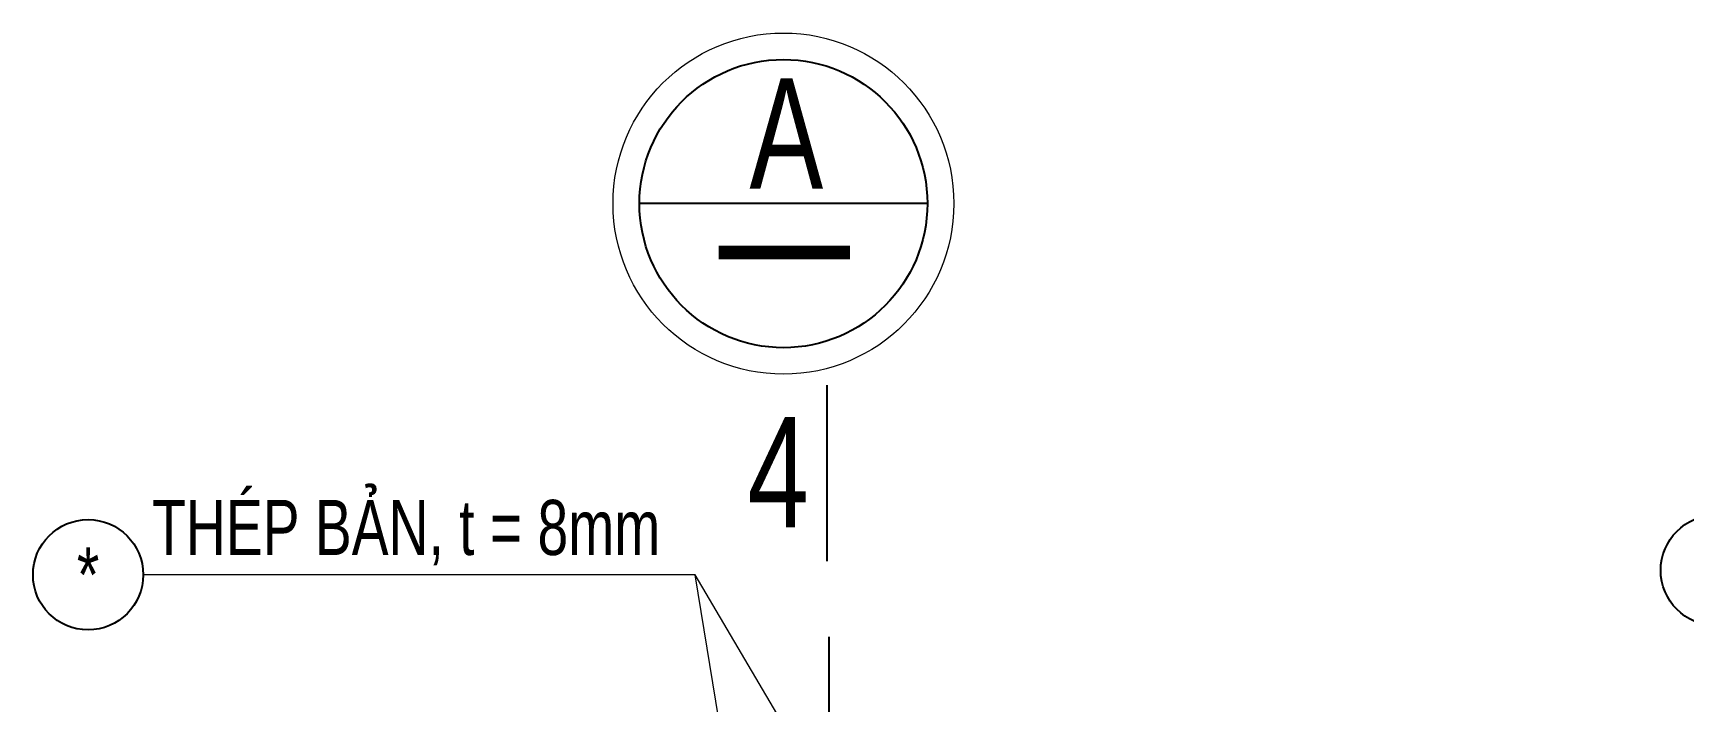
# Model space of a CAD drawing. Header units: millimetres. Extents: x -121190 to 167528, y -50070 to 22631.
# Drawn here: x 21815 to 29302, y 6831 to 9864 of the extents above; entities that cross this region are included whole.
import ezdxf
from ezdxf.enums import TextEntityAlignment as Align

# ---------------------------------------------------------------- set-up
doc = ezdxf.new("R2010")
doc.units = ezdxf.units.MM
doc.header["$MEASUREMENT"] = 0
doc.linetypes.add('CENTER2', pattern=[1.125, 0.75, -0.125, 0.125, -0.125])
for name, color, linetype in [('06.TEXT', 2, 'Continuous'), ('14.STEELNUM', 254, 'Continuous'), ('CDC.01.AXIS', 160, 'CENTER2')]:
    doc.layers.add(name, color=color, linetype=linetype)
doc.layers.add('CDC_03.BORDER', color=3, linetype='Continuous', lineweight=25)
doc.layers.add('CDC_11.NOTE', color=8, linetype='Continuous', lineweight=18)
doc.styles.add('ARIAL', font='arial.ttf', dxfattribs={"width": 0.6})
doc.styles.add('SMTEXT', font='3t-unicode.shx', dxfattribs={"width": 0.75})
doc.styles.get("Standard").update_dxf_attribs({"font": 'txt_____.ttf'})
doc.dimstyles.new('DIM 1-100', dxfattribs={"dimscale": 100, "dimtxt": 4, "dimasz": 1.5, "dimexe": 1, "dimexo": 0, "dimgap": 1, "dimtad": 1, "dimdec": 0, "dimdsep": 46, "dimtxsty": 'Standard', "dimblk": 'ARCHTICK', "dimcen": 0, "dimdle": 1, "dimclrd": 256, "dimclre": 256, "dimclrt": 7, "dimazin": 2, "dimtp": 0.1, "dimtm": 0.1, "dimtfac": 0.71, "dimtdec": 0, "dimtofl": 0, "dimtmove": 2, "dimatfit": 3, "dimfxl": 1, "dimtolj": 1, "dimlwd": -1, "dimlwe": -1, "dimarcsym": 0})

# ---------------------------------------------------------------- blocks, each defined once
blk = doc.blocks.new('_ArchTick')
at = {"color": 0, "linetype": 'ByBlock', "const_width": 0.15}
blk.add_lwpolyline([(-0.5, -0.5), (0.5, 0.5)], dxfattribs=at)

msp = doc.modelspace()

# ---------------------------------------------------------------- linework, layer by layer
at = {"layer": '06.TEXT', "linetype": 'ByBlock'}
msp.add_line((25416.4, 8267.3), (25416.4, 7469.1), dxfattribs=at)
at = {"layer": '14.STEELNUM', "linetype": 'ByBlock'}
for centre in [(22064.7, 7408), (29451.2, 7428.1)]:
    msp.add_circle(centre, 250, dxfattribs=at)
at = {"layer": 'CDC.01.AXIS', "ltscale": 500}
msp.add_line((25426.3, 7126.8), (25426.3, 3226.8), dxfattribs=at)
at = {"layer": 'CDC_03.BORDER'}
msp.add_line((25873.5, 9090.9), (24566.9, 9090.9), dxfattribs=at)
at = {"layer": 'CDC_03.BORDER', "const_width": 61.7}
msp.add_lwpolyline([(24926, 8869.5), (25522.6, 8869.5)], dxfattribs=at)
at = {"layer": 'CDC_03.BORDER'}
msp.add_circle((25220.2, 9090.9), 653.3, dxfattribs=at)
at = {"layer": 'CDC_11.NOTE'}
msp.add_circle((25220.2, 9090.9), 773.3, dxfattribs=at)

# ---------------------------------------------------------------- texts
at = {"layer": '06.TEXT', "linetype": 'ByBlock', "style": 'SMTEXT', "width": 0.75}
for s, p in [('A', (25233.3, 9409)), ('4', (25196.9, 7873.1))]:
    msp.add_text(s, height=500, dxfattribs=at).set_placement(p, align=Align.MIDDLE)
at = {"layer": '06.TEXT', "style": 'SMTEXT', "width": 0.75}
msp.add_text('THÉP BẢN, t = 8mm', height=250, dxfattribs=at).set_placement((22355.5, 7497.5))
at = {"layer": '14.STEELNUM', "linetype": 'ByBlock', "style": 'ARIAL', "width": 0.75}
msp.add_text('*', height=250, dxfattribs=at).set_placement((22064.7, 7408), align=Align.MIDDLE)

# ---------------------------------------------------------------- leaders
at = {"layer": 'CDC_11.NOTE'}
for points in [[(25426.3, 6380.1), (24820.3, 7408), (22314.7, 7408)], [(25177.9, 5211.8), (24820.3, 7408), (22314.7, 7408)]]:
    msp.add_leader(points, dimstyle='DIM 1-100', dxfattribs=at)

doc.saveas('drawing.dxf')
